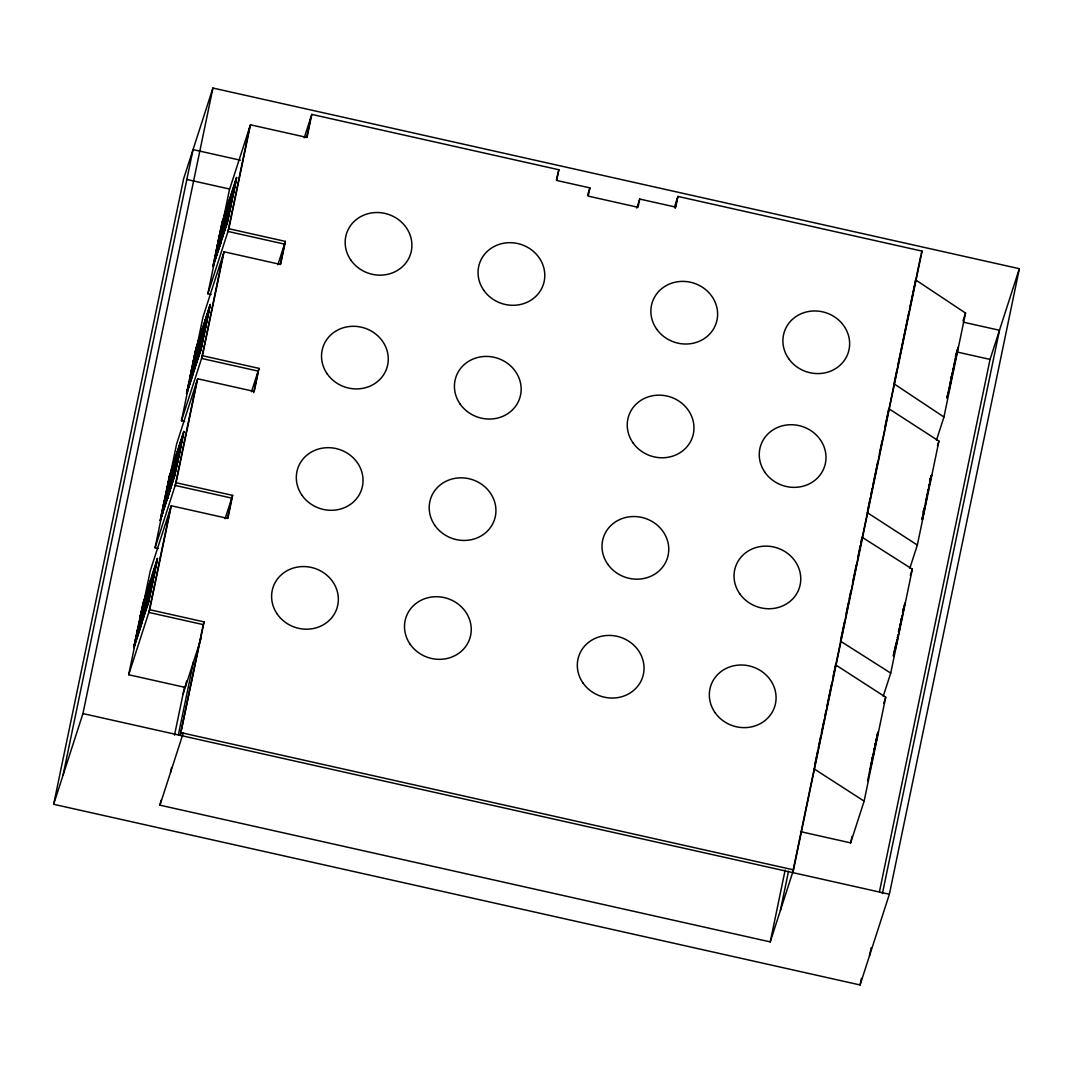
<?xml version="1.0" encoding="UTF-8"?>
<svg xmlns="http://www.w3.org/2000/svg" width="1073" height="1073" viewBox="0 0 1073 1073"><rect width="100%" height="100%" fill="white"/><g stroke="black" fill="none" stroke-linecap="round" stroke-linejoin="round"><path stroke-width="1.5" d="M870.847 766.511L871.665 763.332L871.196 763.869M924.054 510.413L923.571 513.202M927.152 495.525L926.656 497.188M930.251 480.637L930.291 480.463M953.763 367.476L953.803 367.301M956.848 352.588L956.7 352.896M146.84 595.153L146.679 597.353M147.833 602.731L147.658 604.931M170.138 483.038L169.963 485.251M177.26 461.095L177.139 463.053M199.618 341.174L193.341 361.319M200.597 348.738L200.436 350.938M222.916 229.059L222.741 231.258L229.85 209.463L229.917 210.429M225.84 216.37L226.671 211.797M233.176 191.987L233.002 194.186M873.449 754.413L873.583 753.568M875.716 743.106L875.434 744.501M876.547 739.538L876.601 738.868M896.156 644.779L895.727 646.791M896.974 641.252L897.243 639.521M900.059 626.364L900.113 625.693M902.272 615.272L901.91 617.015M903.158 611.476L903.198 610.819M922.874 516.354L922.458 518.165M925.422 503.854L925.865 501.842M926.67 498.315L926.723 497.644M928.641 488.403L929.003 486.579M929.714 483.735L930.224 480.852L929.741 482.314M929.795 483.279L929.808 482.756M949.377 388.681L949.753 387.219M950.182 385.14L950.235 384.483M952.18 375.188L952.502 373.605M953.32 370.105L953.414 369.407M142.682 615.969L142.24 618.048M148.423 588.272L148.959 585.71M170.875 478.504L172.096 473.944M176.334 466.299L175.798 468.861M179.271 451.746L178.883 453.973M198.653 346.619L198.103 349.181M201.737 331.731L201.241 333.341L201.576 332.067M202.596 339.47L202.22 340.919L202.556 339.645M221.843 235L221.44 236.127L221.829 234.29L221.95 235.094M225.035 219.63L224.539 221.239L224.901 219.791M228.133 204.742L227.583 207.304M229.112 212.32L228.562 214.882M235.295 182.544L234.799 184.167L235.135 182.879M950.611 382.685L950.705 381.948L950.517 382.659M872.564 758.209L872.215 759.952M925.784 502.11L926.24 500.394M141.301 622.635L141.488 621.71M144.386 607.747L144.573 606.835M147.484 592.859L147.725 591.652M167.683 495.646L167.925 494.438M170.781 480.758L171.023 479.551M173.866 465.87L174.121 464.663M173.893 465.776L174.054 464.958M148.463 600.437L148.704 599.23M151.561 585.55L151.803 584.342M154.646 570.675L154.834 569.75M194.079 368.643L194.253 367.731M197.164 353.768L197.405 352.561M197.191 353.661L197.352 352.843M200.262 338.88L200.45 337.955M174.859 473.448L175.033 472.522M177.944 458.56L178.185 457.353M181.042 443.672L181.417 442.009M223.546 226.765L223.734 225.853M226.644 211.891L226.832 210.965M201.241 346.458L201.483 345.251M204.339 331.57L204.514 330.645M207.424 316.683L207.612 315.77M227.624 219.455L228.013 217.792M230.722 204.581L230.963 203.374M233.82 189.693L234.062 188.486M142.293 618.303L142.36 617.525M145.62 602.315L144.748 606.218M148.704 587.427L147.846 591.33M168.434 492.494L169.105 488.886M171.774 476.425L172.002 475.326M174.872 461.538L175.315 458.895M149.684 595.005L142.696 617.364L143.245 616.626M152.554 581.217L152.996 578.588M195.299 363.211L194.428 367.114M155.652 566.343L155.88 565.243M201.255 334.548L201.469 333.22L201.201 334.293M179.164 453.128L178.306 457.031M221.454 237.321L221.682 236.221L217.403 248.024M182.034 439.34L182.222 438.414M224.552 222.433L224.767 221.118L224.485 222.191M202.234 342.126L202.448 340.798L202.18 341.871M205.332 327.238L205.56 326.138L201.268 337.928M207.786 315.154L208.645 311.036L208.363 312.095M208.444 312.283L208.645 311.25M228.844 214.023L227.852 218.382M234.813 185.361L235.041 184.261M870.404 769.153L869.626 772.614M873.489 754.265L872.751 757.578M876.359 740.491L876.587 739.377M897.001 641.104L896.532 643.384M899.871 627.316L900.099 626.216M902.97 612.428L903.198 611.328M923.397 514.155L923.612 513.042M926.509 499.186L926.71 498.167M952.542 373.565L953.186 370.802M956.325 355.686L955.641 358.69M898.946 631.34L899.214 630.039M949.069 390.116L949.337 388.815M900.515 623.789L900.086 625.787M903.614 608.914L903.171 610.913M927.126 495.739L926.683 497.738M953.535 368.576L953.736 367.69M956.633 353.701L956.821 352.802M53.65 804.294L183.631 178.748L212.923 88.04L1019.35 268.706L889.369 894.252L860.077 984.96L53.65 804.294L82.943 713.585L212.923 88.04M63.066 775.149L193.046 149.603L240.486 160.226M144.681 609.343L137.331 632.413L133.79 647.515L143.071 602.865L146.411 593.691M169.963 486.606L169.91 485.64L167.67 497.657L160.172 520.526L169.454 475.876L183.791 431.48L183.818 432.58M186.554 393.563L195.836 348.886L210.174 304.491L207.304 319.593L200.369 341.348C197.177 358.556 190.256 376.113 186.568 393.536L201.228 348.47L203.991 334.266L196.828 356.451L193.945 371.553L203.468 326.46M220.327 244.564L229.85 199.471L220.327 244.564L212.95 266.547L222.232 221.883L236.57 177.501L236.597 178.601M138.015 629.462L137.411 630.441L140.308 618.41M141.113 614.588L140.509 615.553L143.406 603.522M161.312 517.36L160.709 518.326C164.786 494.023 177.514 470.028 180.908 446.583L173.558 469.652M164.397 502.472L163.793 503.452L166.704 491.421M167.495 487.585L166.892 488.564L171.184 472.227L169.655 477.753M187.695 390.371L187.091 391.337L189.988 379.319M190.793 375.483L190.189 376.449L192.63 364.699L196.802 352.937M202.542 329.84L202.489 328.888L195.702 349.919L193.274 361.574L193.878 360.595M214.09 263.368L213.473 264.347L215.914 252.598L222.688 231.661L222.741 232.626M236.1 180.653L236.033 179.701L233.807 191.718L218.999 237.817L216.572 249.459L217.175 248.493M220.273 233.606L219.67 234.571L222.567 222.554M138.873 625.318L137.331 632.413M139.49 622.38L140.107 619.081M143.192 604.193L139.973 617.753L147.779 594.455M160.816 519.426L163.27 505.638L177.93 460.585L180.17 448.568L180.224 449.533M167.321 488.094L169.454 475.876M197.056 351.609L193.207 363.546L190.109 378.434M195.97 350.214L193.207 363.546M213.581 265.433L216.491 251.431L230.588 207.478L236.275 180.157M186.554 681.1L185.24 687.417L128.68 674.743L135.332 642.767M135.815 640.635L137.009 634.975M137.089 634.519L138.229 629.1M138.9 625.76L140.094 620.087M140.174 619.631L141.314 614.212M143.192 605.199L141.998 610.872L142.494 610.269M143.272 604.743L144.412 599.324M144.614 598.077L150.274 570.823L171.291 505.772L227.838 518.447L232.64 495.377L176.079 482.716L155.075 547.753L158.294 548.477M155.075 547.753L161.715 515.778M163.391 507.985L162.197 513.645L162.707 513.055M163.472 507.516L164.612 502.11M165.296 498.757L166.489 493.097M166.556 492.641L167.71 487.222M168.381 483.883L169.574 478.209M170.996 471.087L176.669 443.833L197.673 378.782L254.234 391.457L259.022 368.388L202.462 355.713L181.458 420.764L184.69 421.488M181.458 420.764L188.097 388.788M188.58 386.656L189.773 380.995M189.854 380.526L191.383 375M191.678 371.768L192.872 366.108M192.952 365.638L194.092 360.233M195.97 351.22L194.776 356.893L195.273 356.29M196.037 350.764L197.191 345.345M197.392 344.098L203.052 316.843L224.056 251.793L280.616 264.468L285.405 241.398L228.857 228.723L207.84 293.774L211.073 294.498M207.84 293.774L214.493 261.799M216.169 253.993L214.976 259.666L215.472 259.062M216.25 253.536L217.39 248.118M218.06 244.778L219.254 239.118M219.335 238.649L220.864 233.123M221.159 229.89L222.352 224.23M222.433 223.774L223.962 218.248M223.774 217.108L229.434 189.841L250.452 124.803L306.999 137.465L311.8 114.409L558.859 169.749L556.646 180.438L589.909 187.896L588.205 196.118L638.033 207.29L639.736 199.055L675.722 207.116L677.935 196.426L922.069 251.122L793.51 869.854L770.24 941.893L159.957 805.179L160.977 800.297M137.29 636.061L138.484 630.401M138.565 629.931L139.705 624.526M140.375 621.173L141.569 615.513M141.649 615.057L142.789 609.638M143.474 606.299L144.667 600.625M144.748 600.169L145.888 594.75M163.673 509.071L164.866 503.398M164.947 502.942L166.087 497.523M166.771 494.184L167.965 488.523M168.045 488.054L169.185 482.649M169.856 479.296L171.05 473.636M171.13 473.18L172.27 467.761M190.069 382.082L191.262 376.408M191.343 375.952L192.483 370.534M193.153 367.194L194.347 361.521M194.428 361.065L195.568 355.646M196.252 352.306L197.445 346.646M197.526 346.177L198.666 340.771M216.451 255.079L217.645 249.419M217.725 248.963L218.865 243.544M219.549 240.204L220.743 234.531M220.81 234.075L221.963 228.656M222.634 225.317L223.828 219.657M223.908 219.187L225.048 213.782M139.007 630.75L140.201 625.076M140.281 624.62L141.421 619.201M142.092 615.862L143.286 610.188M143.366 609.732L144.506 604.314M145.19 600.974L146.384 595.314M146.465 594.844L147.605 589.439M165.39 503.747L166.583 498.087M166.664 497.631L167.804 492.212M168.488 488.872L169.682 483.199M169.762 482.743L170.902 477.324M171.573 473.984L172.766 468.324M172.847 467.855L173.987 462.45M191.785 376.757L192.979 371.097M193.06 370.641L194.2 365.222M194.87 361.883L196.064 356.209M196.144 355.753L197.284 350.334M197.969 346.995L199.162 341.321M199.243 340.865L200.383 335.447M218.168 249.768L219.361 244.108M219.442 243.638L220.582 238.233M221.266 234.88L222.46 229.22M222.527 228.764L223.68 223.345M224.351 220.005L225.545 214.332M225.625 213.876L226.765 208.457M223.385 227.556L223.586 226.671M137.411 630.441L144.171 609.504L146.612 597.755L146.679 598.707M140.509 615.553L147.269 594.616L149.71 582.867L149.764 583.833M163.793 503.452L170.567 482.501L173.008 470.752L173.061 471.718M166.892 488.564L173.652 467.627L176.093 455.877L176.16 456.843M187.091 391.337L193.851 370.4L196.292 358.65L191.852 373.565M190.189 376.449L196.949 355.512L199.39 343.762L199.444 344.728M200.034 340.637L202.489 328.888M213.473 264.347L220.247 243.41L222.688 231.661M219.67 234.571L226.43 213.634L228.871 201.885L228.925 202.851M134.903 644.927L141.167 625.532L150.689 580.453M177.823 461.47L170.433 483.454L167.562 498.543L177.072 453.463L170.647 483.655L171.076 482.34M141.167 625.532L144.077 611.53M150.368 582.009L144.265 610.658L151.253 589.345L154.016 576.013M202.81 329.572L198.197 347.746M142.669 619.389L151.964 577.033M170.553 485.787L167.871 496.142L174.631 475.205L177.072 463.456L177.139 464.408M170.634 485.331L177.97 450.15M198.17 352.923L194.267 369.139L201.027 348.202L203.468 336.453L202.73 339.886M198.25 351.904L201.255 338.035M201.335 337.016L204.742 323.04M222.138 237.468L230.735 196.158M143.688 616.854L144.023 615.285M145.606 608.337L144.453 613.863L145.646 608.203M145.727 607.747L147.108 600.411M147.551 598.989L148.704 593.463M148.825 592.859L150.207 585.523M150.649 584.101L151.789 578.575M153.01 572.7L151.91 577.971L153.05 572.553M170.084 489.865L170.406 488.295M170.848 486.874L171.988 481.348M173.504 473.408L172.123 480.744L173.263 475.339M173.933 471.986L175.087 466.46M175.207 465.87L176.589 458.533M178.306 450.982L179.392 445.711L178.346 450.848M196.466 362.875L196.788 361.306M197.231 359.884L198.384 354.358M198.505 353.755L199.886 346.418M200.329 344.996L201.469 339.47M201.603 338.867L202.985 331.53M203.414 330.122L204.567 324.583M205.788 318.708L204.688 323.992L205.828 318.574M222.849 235.886L223.184 234.316M223.613 232.895L224.767 227.369M224.887 226.765L226.269 219.429M226.711 218.007L227.865 212.481L226.752 217.873M227.986 211.877L229.367 204.541M229.81 203.119L230.95 197.593M231.071 197.003L232.17 191.718M145.78 607.6L146.867 602.329M147.591 598.841L148.745 593.315M148.865 592.712L149.965 587.441M150.689 583.967L151.829 578.427M170.889 486.74L172.042 481.214M173.987 471.852L175.127 466.326M175.261 465.722L176.348 460.451M197.271 359.75L198.425 354.224M198.545 353.621L199.645 348.349M200.369 344.862L201.523 339.336M201.644 338.733L202.743 333.462M203.468 329.974L204.608 324.448M223.667 232.747L224.807 227.221M224.941 226.631L226.027 221.346M228.026 211.743L229.126 206.472M229.85 202.985L231.003 197.459M231.124 196.855L232.224 191.584M146.169 608.552L147.363 602.892M147.444 602.422L148.584 597.017M149.268 593.664L150.461 588.004M150.542 587.535L151.682 582.129M152.366 578.79L153.56 573.116M153.627 572.66L154.78 567.241M172.565 481.562L173.759 475.889M173.839 475.433L174.979 470.014M175.65 466.675L176.844 461.014M176.924 460.545L178.064 455.14M178.748 451.787L179.942 446.127M180.023 445.671L181.163 440.252M198.948 354.573L200.141 348.899M200.222 348.443L201.362 343.025M202.046 339.685L203.24 334.011M203.32 333.555L204.46 328.137M205.131 324.797L206.324 319.137M206.405 318.668L207.545 313.262M225.33 227.57L226.524 221.91M226.604 221.454L227.744 216.035M228.428 212.695L229.622 207.022M229.702 206.566L230.843 201.147M231.527 197.808L232.72 192.134M232.801 191.678L233.941 186.273M223.801 227.02L230.574 205.332M133.776 647.556L148.248 602.194L150.689 590.445L150.757 591.411M145.177 607.278L144.573 608.243L151.347 587.307L153.788 575.557L153.841 576.523M148.275 592.39L147.672 593.356L154.432 572.419L156.873 560.669L155.639 565.136L156.081 563.553M174.658 465.4L174.054 466.366L180.827 445.429L183.268 433.68L183.322 434.645M197.955 353.285L197.352 354.264L204.111 333.327L206.553 321.578L205.319 326.044L205.761 324.462M192.751 363.76L207.21 318.44L209.651 306.69L209.704 307.656M221.253 241.184L220.649 242.149L227.409 221.212L229.85 209.463M216.491 251.431L230.507 206.324L232.948 194.575L233.002 195.541M157.436 559.57L157.409 558.483L148.342 603.348L140.952 625.318M160.172 520.553L174.51 476.144L183.791 431.48M210.174 304.491L201.107 349.355L193.73 371.338M212.95 266.573L227.288 222.151L236.57 177.501M148.342 603.348L151.253 589.345M139.839 618.799L154.525 573.572L157.114 561.125M177.635 462.342L174.51 476.144M180.908 446.583L183.496 434.136M204.205 334.468L207.304 319.593M220.126 244.349L227.503 222.366L230.091 209.919M170.406 508.508L148.812 612.428L203.24 624.62L204.125 621.897L149.697 609.705L128.68 674.743M196.788 381.519L175.194 485.439L231.755 498.113L227.597 518.098M223.184 254.516L201.59 358.449L258.137 371.11L253.671 392.651M249.566 127.526L227.972 231.446L284.533 244.121L280.375 264.119M149.697 609.705L171.291 505.772M176.079 482.716L197.673 378.782M202.462 355.713L224.056 251.793M228.857 228.723L250.452 124.803M174.51 735.139L184.663 686.304M170.567 772.345L171.586 767.45M178.359 734.884L193.583 661.585M203.24 624.62L180.237 735.381L204.125 621.897M306.757 137.116L310.915 117.131M556.391 180.116L558.859 169.749M675.158 208.323L677.063 199.162M770.24 941.893L785.154 870.096M780.393 910.454L788.521 871.289M840.749 639.495L844.464 621.629M846.141 613.515L848.502 602.141M849.186 598.895L850.876 590.78M852.552 582.666L856.267 564.8M857.957 556.672L860.318 545.312M860.989 542.066L861.673 538.82M814.957 763.882L817.653 750.885M818.323 747.64L820.684 736.266M821.368 733.02L824.064 720.037M824.735 716.791L826.089 710.286M826.76 707.04L831.481 684.306M833.171 676.191L835.532 664.817L885.721 697.222L864.127 801.142L850.648 842.882L800.552 831.655M867.507 510.949L870.216 497.966M870.887 494.72L872.242 488.215M872.912 484.969L877.634 462.235M879.324 454.12L882.019 441.124M884.715 428.14L888.766 408.652L938.929 441.11L917.335 545.044L909.85 568.234M894.346 382.189L897.041 369.206M897.725 365.96L908.858 312.364M909.528 309.118L915.604 279.892L965.539 313.061L943.945 416.995L936.461 440.171M792.625 872.577L920.849 255.495M850.648 842.882L851.975 836.471M869.559 771.769L871.37 763.359M874.468 748.485L870.713 765.706M875.622 742.932L873.905 751.073M876.064 740.424L877.875 732.041M897.001 639.977L893.152 655.898M901.508 618.182L898.798 633.083M902.876 611.771L903.52 608.659M924.993 505.209L922.431 518.97M925.409 503.264L927.179 494.465M927.501 491.528L928.333 489.664M928.628 487.477L931.592 475.259L927.769 491.836M947.016 397.144L948.545 391.846M948.934 390.103L952.046 375.724M952.14 374.303L956.083 355.659M956.553 353.111L957.21 349.946M867.561 780.768L878.063 732.859M895.7 647.971L904.982 603.308L904.485 603.992M922.311 519.909L925.1 506.523M925.409 505.034L928.185 489.945M957.706 347.88L958.202 347.209L946.869 398.204M883.24 696.283L890.724 673.093L912.332 569.173L862.008 537.197M860.077 984.96L861.431 978.402M879.471 891.609L990.057 359.415L1019.35 268.706M869.492 955.802L871.196 947.62M882.422 893.581L999.473 330.269L963.487 322.208M224.726 221.507L224.968 220.005M221.521 236.503L221.87 234.893M201.442 333.623L201.67 332.12M195.018 364.069L195.393 361.829M172.19 473.998L171.921 475.339M235.228 182.933L234.947 184.274M232.13 197.821L231.661 199.994M145.324 603.16L145.807 600.987M205.386 326.407L205.801 324.261L205.278 326.983M208.846 309.923L208.497 311.505M202.421 341.201L202.649 339.698M156.068 563.915L152.889 574.162M149.885 593.677L146.706 603.925M952.837 372.385L953.119 371.137M929.594 484.312L928.936 486.994M899.63 628.496L899.898 627.249M876.118 741.658L876.386 740.41M224.579 222.366L223.774 225.692M221.212 238.514L221.481 237.254M201 335.728L201.281 334.481M234.839 185.294L234.169 188.164M174.899 461.47L174.228 464.341M168.689 491.3L162.036 511.955M171.801 476.345L170.996 479.671M205.359 327.171L204.554 330.484M202.261 342.046L201.603 344.916M142.32 618.222L141.663 621.093M181.78 440.534L182.061 439.273M155.679 566.262L155.008 569.133M149.268 596.99L148.825 598.908M152.581 581.15L151.776 584.463M149.214 597.299L149.482 596.038M953.293 369.689L953.562 368.535M950.209 384.563L950.638 382.565L950.168 384.027M876.561 738.962L876.829 737.808M226.805 211.032L227.033 210.214M220.703 240.446L220.166 243.035M200.423 338.022L200.638 337.204M231.781 199.417L232.036 197.767M194.24 367.784L194.454 366.979M207.585 315.824L207.813 315.019M204.5 330.712L204.715 329.907M144.56 606.889L144.775 606.084M175.02 472.589L175.234 471.771M175.945 468.177L175.207 471.919M141.462 621.777L141.676 620.959M154.82 569.803L155.035 568.998M200.114 339.631L199.699 341.348M227.476 220.22L227.06 221.923M197.016 354.519L196.6 356.223M193.918 369.407L193.502 371.11M200.946 347.826L200.678 348.913M167.536 496.397L167.12 498.1M177.796 459.324L177.38 461.028M147.336 593.624L146.921 595.327M174.698 474.199L174.282 475.916M141.153 623.386L140.737 625.09M154.499 571.426L154.083 573.13M922.472 518.125L922.15 519.426M898.959 631.286L898.611 632.748M875.447 744.461L875.099 745.909M227.007 210.348L227.717 206.781M220.823 240.124L221.199 238.488M234.759 185.106L234.987 184.435M231.084 203.052L231.781 199.471M201 335.715L200.477 337.794M197.526 352.226L198.237 348.658M171.72 476.171L171.962 475.5M168.045 494.103L168.488 492.185L161.916 512.559L162.452 511.834M168.622 491.058L168.796 490.388M181.981 439.098L182.41 436.309L182.531 437.113M181.78 440.507L181.257 442.599M155.585 566.088L155.786 565.243M149.402 595.85L149.643 595.18M222.983 229.233L223.264 228.08M219.898 244.121L220.18 242.954M233.243 192.161L233.538 190.994M206.861 319.15L207.143 317.984M203.763 334.038L204.058 332.871M173.303 468.338L173.585 467.171M170.218 483.212L170.5 482.059M180.479 446.14L180.76 444.987M143.822 610.215L144.104 609.048M150.998 588.017L151.28 586.851M147.9 602.905L148.181 601.738M956.445 353.862L956.727 352.749M953.253 369.139L953.629 367.637M923.652 511.687L923.933 510.574M923.558 512.076L924.108 509.997M903.131 610.363L903.506 608.847M900.046 625.251L900.421 623.735M876.534 738.412L876.869 737.044M954.916 361.762L955.144 360.836M923.142 515.268L922.753 516.77M895.512 647.636L895.74 646.711M872 760.797L872.228 759.885M868.902 775.685L869.13 774.76M221.521 235.778L221.816 234.679M198.518 346.78L198.156 348.229L198.545 346.391L198.653 347.196M195.434 361.668L195.058 363.117L195.447 361.279L195.554 362.084M175.221 458.895L174.859 460.344L175.248 458.506L175.355 459.311M169.038 488.658L168.676 490.106L169.065 488.269L169.172 489.073M179.298 451.585L175.717 463.482M176.213 466.46L175.838 467.908L176.227 466.071L176.334 466.889M145.74 600.773L145.378 602.221L145.767 600.37L145.874 601.188M152.916 578.575L152.54 580.024L152.929 578.186L153.05 578.991M149.898 593.463L149.455 594.911L149.791 593.624M954.943 361.614L954.729 362.084M895.338 648.226L895.539 647.488M871.826 761.387L872.027 760.65M868.929 775.538L868.687 776.208M870.686 766.819L870.887 766.109M222.098 222.929L228.871 201.885M229.26 200.745L236.033 179.701M220.877 228.804L227.597 207.773M234.759 185.589L228.039 206.62L228.589 205.882M233.592 191.45L226.832 212.387L227.436 211.408M216.049 251.659L219.133 236.771L233.471 192.389M220.072 235.054L225.853 217.162M233.498 193.475L226.188 215.525M217.899 243.088L224.498 222.661M225.075 220.904L231.674 200.463M217.779 243.692L224.364 223.318M231.527 201.134L224.941 221.494L225.491 220.77M216.625 249.218L222.5 231.044M217.309 249.446L215.914 252.598M224.016 228.697L224.565 225.826M225.41 224.378L228.951 212.642M221.414 237.549L214.68 258.58L215.23 257.842M221.856 236.382L228.576 215.351M202.877 327.734L209.651 306.69M198.961 340.932L195.715 349.825M204.433 323.483L210.201 305.59M194.615 355.203L201.201 334.776M201.778 333.006L208.377 312.578M201.067 335.433L194.481 355.793L195.031 355.069M201.657 333.609L208.229 313.236M200.503 339.135L206.378 320.961M192.617 364.807L199.39 343.762M201.188 339.363L199.793 342.515M191.396 370.681L198.116 349.65M198.559 348.484L205.278 327.466M189.519 379.694L204.111 333.327M199.94 348.51L196.708 357.389M200.866 345.627L202.261 341.321M188.298 385.569L195.018 364.538M202.193 342.341L195.474 363.371L196.01 362.647M187.198 392.436L193.462 373.042M169.319 476.922L176.093 455.877M183.268 433.68L176.482 454.724L177.984 450.043M170.392 474.159L173.276 465.213M168.099 482.796L174.819 461.766M181.994 439.568L175.261 460.599L175.811 459.874M166.221 491.796L180.827 445.429M167.294 489.047L173.263 470.269M168.555 485.68L169.95 481.375M171.734 476.653L165.001 497.671L165.55 496.947M172.176 475.487L178.896 454.456M177.729 460.317L170.969 481.254L171.573 480.275M170.473 484.54L163.15 506.577M169.199 489.771L175.798 469.344M169.078 490.361L175.664 470.001M160.709 518.326L167.468 497.389M168.461 495.739L174.631 475.205M142.937 603.911L157.409 558.483M153.104 572.995L156.953 561.058M141.716 609.786L148.436 588.755M148.879 587.588L155.598 566.557M139.973 617.753L154.525 573.572M153.855 575.946L147.35 595.77M138.739 624.07L145.338 603.643M145.915 601.873L152.514 581.445M138.618 624.674L145.19 604.3M145.78 602.476L152.366 582.103M136.888 632.627L151.213 588.245M136.74 633.674L151.347 587.307M135.52 639.548L142.253 618.517M140.027 628.563L134.313 645.316L136.754 633.58L143.527 612.629L140.483 627.128L140.764 624.929M304.249 137.76L311.8 114.409M277.867 264.749L285.405 241.398M251.484 391.739L259.022 368.388M225.089 518.728L232.64 495.377M182.973 694.419L201.268 637.791M159.957 805.179L183.228 733.127M587.494 195.366L589.909 187.896M636.812 208.108L639.736 199.055M674.501 207.089L677.935 196.426M921.184 253.845L922.069 251.122M963.044 320.787L965.539 313.061M958.202 347.209L955.372 356.518M955.372 358.556L956.325 355.606M954.38 363.774L954.903 360.997M951.201 376.985L953.226 370.493M951.013 378.353L951.818 375.885M951.295 378.662L952.14 376.033M950.048 383.074L951.697 376.771M937.44 445.751L938.929 441.11M929.647 480.409L931.096 475.943M929.62 481.361L931.592 475.259M928.655 487.169L929.607 484.191M926.535 496.249L928.494 490.146L927.997 490.817M923.236 511.204L924.913 506.55M923.169 512.559L923.974 510.091M922.109 517.843L923.062 514.892M910.333 575.356L912.332 569.173M902.755 610.845L903.546 608.378M904.003 606.366L904.982 603.308M900.609 620.972L901.575 617.994M900.904 621.254L901.897 618.196M898.584 631.018L900.019 626.592M898.463 631.595L899.429 628.617M897.323 637.657L898.302 634.612M897.417 637.899L898.275 635.27L897.806 635.82M895.378 646.483L896.921 641.48M894.198 652.008L894.989 649.541M883.723 703.405L885.721 697.222M877.003 736.185L877.848 733.556L877.379 734.106M874.951 744.769L876.507 739.766M873.771 750.295L874.575 747.827M871.987 759.067L873.409 754.641M871.866 759.657L873.301 755.191M870.498 765.814L871.464 762.823M227.1 221.762L226.819 223.949M219.925 243.96L219.643 246.146M206.888 318.989L199.189 343.253M203.803 333.877L203.521 336.064M196.627 356.062L196.359 358.248M193.542 370.95L193.261 373.136M180.505 445.979L180.224 448.165M173.343 468.177L173.061 470.363M174.322 475.741L174.041 477.941M167.147 497.939L166.878 500.125M154.123 572.969L153.841 575.155M151.025 587.856L150.743 590.043M143.862 610.054L143.581 612.24M227.972 205.077L227.637 206.351L228.026 204.514L228.133 205.319M148.798 586.046L148.463 587.333L148.865 585.496L148.973 586.301M226.939 213.473L226.336 215.673M219.133 236.771L222.232 221.883M197.459 355.351L197.043 356.665M174.161 467.466L173.746 468.78M166.999 489.65L163.27 505.638M167.348 498.328L167.978 497.228M223.734 227.275L224.351 226.296M200.45 339.376L201.053 338.397M141.488 623.131L142.092 622.152M228.308 207.8L228.831 207.102M225.223 222.688L225.732 221.99M221.145 229.998L221.655 229.3M222.124 237.576L222.648 236.878M218.047 244.885L218.57 244.188M201.925 334.803L202.448 334.092M198.827 349.677L199.35 348.98M195.742 364.565L196.252 363.868M191.665 371.875L192.174 371.178M188.566 386.763L189.089 386.065M175.543 461.792L176.052 461.095M172.445 476.68L172.968 475.969M168.367 483.977L168.89 483.279M169.346 491.555L169.869 490.857M165.282 498.865L165.792 498.167M149.147 588.782L149.67 588.084M146.062 603.67L146.572 602.959M142.964 618.544L148.248 602.194M138.886 625.854L139.41 625.157M135.802 640.742L136.311 640.044M954.608 362.768L954.796 361.883M951.51 377.656L952.019 376.972M874.79 746.929L875.286 746.245M871.692 761.803L872.188 761.133M930.599 477.995L931.069 477.458L929.795 480.476M173.41 469.505L174.886 464.931M223.667 229.246L223.238 230.561M186.903 179.486L229.434 189.009M957.344 352.078L990.057 359.415M181.109 732.658L793.51 869.854M82.943 713.585L889.369 894.252M229.649 208.953L230.507 206.324M840.414 641.118L890.724 673.093M813.938 768.751L864.127 801.142M867.172 512.572L917.335 545.044M894.01 383.812L943.945 416.995M230.588 207.478L230.413 208.363M223.546 228.79L225.773 216.773L225.84 217.739M232.211 198.009L232.09 197.204L231.701 199.042L232.157 197.606M208.913 310.124L208.806 309.319L208.417 311.157L208.859 309.721M172.27 474.186L172.149 473.381L171.76 475.218L172.217 473.649M142.789 616.063L142.669 615.258L142.28 617.096L142.736 615.513M229.394 199.699L229.421 200.785M203.012 326.688L203.038 327.775M176.629 453.678L176.656 454.778M154.311 573.358L154.338 574.457M150.233 580.667L150.26 581.767M178.172 451.585L177.032 457.111L178.225 451.438M483.789 290.327A33.598 31.063 17.9 0 0 541.436 288.959A33.598 31.063 17.9 0 0 509.058 242.686A33.598 31.063 17.9 0 0 483.789 290.327M656.596 329.035A33.598 31.063 17.9 0 0 714.256 327.667A33.598 31.063 17.9 0 0 681.865 281.394A33.598 31.063 17.9 0 0 656.596 329.035M788.628 358.61A33.598 31.063 17.9 0 0 846.275 357.255A33.598 31.063 17.9 0 0 813.897 310.969A33.598 31.063 17.9 0 0 788.628 358.61M350.898 260.176A33.598 31.063 17.9 0 0 408.545 258.808A33.598 31.063 17.9 0 0 376.167 212.534A33.598 31.063 17.9 0 0 350.898 260.176M632.963 442.8A33.598 31.063 17.9 0 0 690.61 441.432A33.598 31.063 17.9 0 0 658.232 395.159A33.598 31.063 17.9 0 0 632.963 442.8M327.252 373.941A33.598 31.063 17.9 0 0 384.912 372.572A33.598 31.063 17.9 0 0 352.521 326.299A33.598 31.063 17.9 0 0 327.252 373.941M460.156 404.078A33.598 31.063 17.9 0 0 517.803 402.71A33.598 31.063 17.9 0 0 485.425 356.437A33.598 31.063 17.9 0 0 460.156 404.078M764.982 472.375A33.598 31.063 17.9 0 0 822.642 471.007A33.598 31.063 17.9 0 0 790.251 424.734A33.598 31.063 17.9 0 0 764.982 472.375M607.734 564.183A33.598 31.063 17.9 0 0 665.394 562.829A33.598 31.063 17.9 0 0 633.003 516.542A33.598 31.063 17.9 0 0 607.734 564.183M434.927 525.475A33.598 31.063 17.9 0 0 492.574 524.107A33.598 31.063 17.9 0 0 460.196 477.834A33.598 31.063 17.9 0 0 434.927 525.475M302.036 495.324A33.598 31.063 17.9 0 0 359.683 493.956A33.598 31.063 17.9 0 0 327.305 447.682A33.598 31.063 17.9 0 0 302.036 495.324M739.766 593.771A33.598 31.063 17.9 0 0 797.413 592.403A33.598 31.063 17.9 0 0 765.036 546.13A33.598 31.063 17.9 0 0 739.766 593.771M715.061 712.646A33.598 31.063 17.9 0 0 772.721 711.278A33.598 31.063 17.9 0 0 740.33 665.005A33.598 31.063 17.9 0 0 715.061 712.646M277.33 614.212A33.598 31.063 17.9 0 0 334.991 612.844A33.598 31.063 17.9 0 0 302.599 566.571A33.598 31.063 17.9 0 0 277.33 614.212M410.221 644.35A33.598 31.063 17.9 0 0 467.882 642.995A33.598 31.063 17.9 0 0 435.49 596.722A33.598 31.063 17.9 0 0 410.221 644.35M583.041 683.072A33.598 31.063 17.9 0 0 640.688 681.704A33.598 31.063 17.9 0 0 608.311 635.431A33.598 31.063 17.9 0 0 583.041 683.072"/></g></svg>
